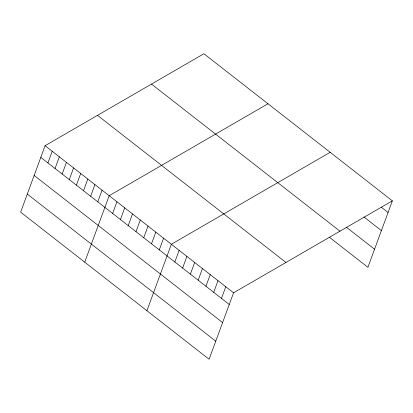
<?xml version="1.0" encoding="UTF-8"?>
<svg xmlns="http://www.w3.org/2000/svg" width="413" height="413" viewBox="0 0 413 413"><rect width="100%" height="100%" fill="white"/><g stroke="black" fill="none" stroke-linecap="round" stroke-linejoin="round"><path stroke-width="0.62" d="M45.1 145.701L20.65 212.153L209.102 359.258L233.551 292.807L392.35 200.847L203.898 53.742L45.1 145.701L233.551 292.807M47.923 162.929L52.219 151.256M55.043 168.489L59.338 156.816M62.162 174.043L66.457 162.371M69.281 179.603L73.576 167.931M76.4 185.158L80.695 173.486M83.524 190.718L87.814 179.046M90.643 196.273L94.933 184.601M97.762 201.828L102.052 190.161M84.722 262.167L109.171 195.716L267.97 103.756M112.651 213.454L116.946 201.787M120.426 219.525L124.721 207.853M128.2 225.591L132.496 213.924M135.975 231.662L140.27 219.99M143.75 237.728L148.04 226.056M151.519 243.799L155.815 232.127M159.294 249.865L163.589 238.193M146.914 310.715L171.364 244.264L330.163 152.304M174.844 262.002L179.139 250.33M182.618 268.068L186.908 256.401M190.388 274.139L194.683 262.467M198.163 280.205L202.458 268.533M205.937 286.276L210.232 274.604M213.712 292.342L218.007 280.67M221.487 298.408L225.777 286.741M392.35 200.847L367.9 267.299L329.517 237.336M381.256 207.207L388.055 212.519M363.915 216.944L381.405 230.599M346.373 227.222L374.55 249.22M151.494 84.087L339.945 231.192M97.504 115.356L285.956 262.462M40.804 157.374L229.256 304.479M34.155 175.448L222.607 322.558M27.299 194.074L215.756 341.184"/></g></svg>
